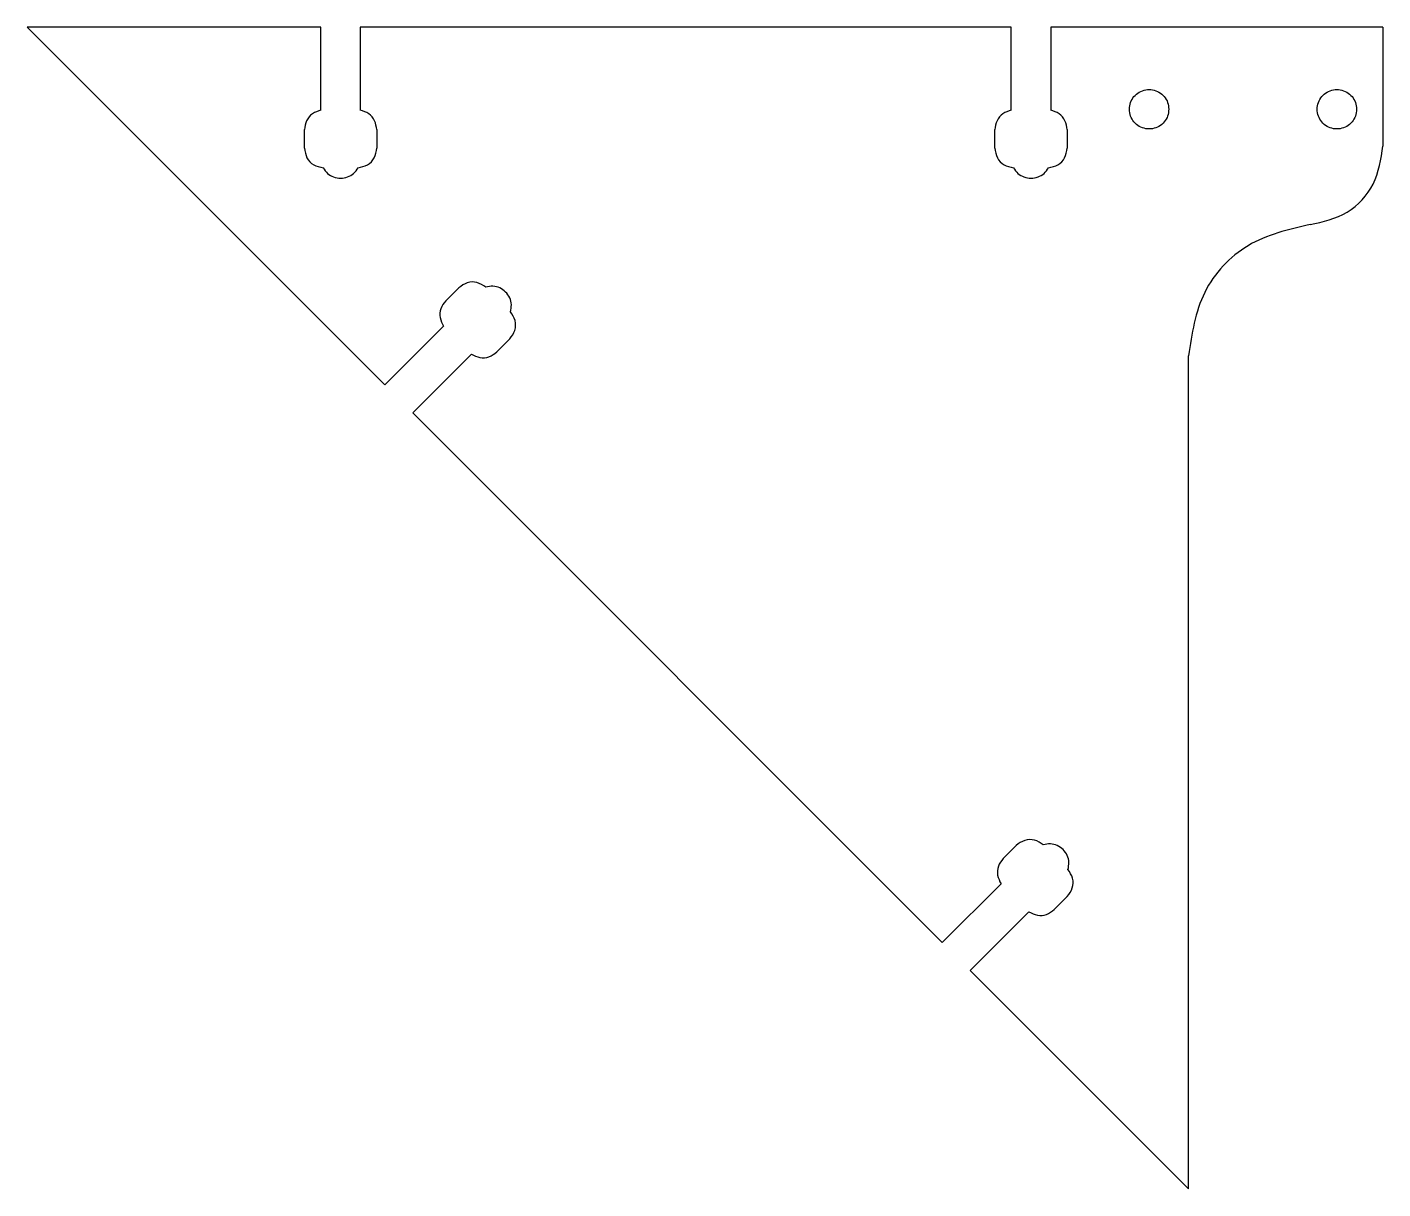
# Model space of a CAD drawing. Extents: x 0 to 103, y -88 to 0.
import ezdxf

# ---------------------------------------------------------------- set-up
doc = ezdxf.new("R2010")
doc.units = 0
doc.layers.get('0').update_dxf_attribs({"linetype": 'CONTINUOUS'})

msp = doc.modelspace()

# ---------------------------------------------------------------- linework, layer by layer
at = {"color": 7}
for p, q in [((0, 0), (27.223611, -27.223611)), ((22.358348, 0), (0, 0)), ((22.358348, -6.32098), (22.358348, 0)), ((25.358348, 0), (25.358348, -6.32098)), ((74.898348, 0), (25.358348, 0)), ((74.898348, -6.32098), (74.898348, 0)), ((77.898348, 0), (77.898348, -6.32098)), ((103.178348, 0), (77.898348, 0)), ((103.178348, 0), (103.178348, -9.045819)), ((86.888348, -6.25), (86.888348, -6.25)), ((101.178348, -6.25), (101.178348, -6.25)), ((21.108348, -9.2), (21.108348, -7.8)), ((26.608348, -7.8), (26.608348, -9.2)), ((73.648348, -9.2), (73.648348, -7.8)), ((79.148348, -7.8), (79.148348, -9.2)), ((31.855161, -20.824295), (32.84511, -19.834345)), ((27.223611, -27.223611), (31.693219, -22.754003)), ((36.734197, -23.723432), (35.744248, -24.713382)), ((33.814539, -24.875324), (29.344931, -29.344931)), ((88.388348, -88.388348), (88.388348, -25)), ((29.344931, -29.344931), (69.650018, -69.650018)), ((74.281567, -63.250702), (75.271517, -62.260752)), ((69.650018, -69.650018), (74.119626, -65.18041)), ((79.160604, -66.149839), (78.170655, -67.139789)), ((76.240946, -67.30173), (71.771338, -71.771338)), ((71.771338, -71.771338), (88.388348, -88.388348))]:
    msp.add_line(p, q, dxfattribs=at)
for points, knots in [([(86.888348, -6.25), (86.870492, -6.074571), (86.835036, -5.726226), (86.558987, -5.265817), (86.154682, -4.923498), (85.65396, -4.741936), (85.122621, -4.741936), (84.622597, -4.923498), (84.215503, -5.265817), (83.949818, -5.726226), (83.857391, -6.25), (83.949818, -6.773774), (84.215503, -7.234183), (84.622597, -7.576502), (85.122621, -7.758064), (85.65396, -7.758064), (86.154682, -7.576502), (86.558987, -7.234183), (86.835036, -6.773774), (86.870492, -6.425429), (86.888348, -6.25)], [0, 0, 0, 0, 0.523591, 1.039684, 1.563274, 2.086865, 2.602958, 3.126549, 3.65014, 4.166233, 4.689823, 5.213414, 5.729507, 6.253098, 6.776689, 7.292782, 7.816372, 8.339963, 8.856056, 9.379647, 9.379647, 9.379647, 9.379647]), ([(101.178348, -6.25), (101.160492, -6.074571), (101.125035, -5.726226), (100.848987, -5.265817), (100.444682, -4.923498), (99.94396, -4.741936), (99.412621, -4.741936), (98.912597, -4.923498), (98.505503, -5.265817), (98.239818, -5.726226), (98.147391, -6.25), (98.239818, -6.773774), (98.505503, -7.234183), (98.912597, -7.576502), (99.412621, -7.758064), (99.94396, -7.758064), (100.444682, -7.576502), (100.848987, -7.234183), (101.125035, -6.773774), (101.160492, -6.425429), (101.178348, -6.25)], [0, 0, 0, 0, 0.523591, 1.039684, 1.563274, 2.086865, 2.602958, 3.126549, 3.65014, 4.166233, 4.689823, 5.213414, 5.729507, 6.253098, 6.776689, 7.292782, 7.816372, 8.339963, 8.856056, 9.379647, 9.379647, 9.379647, 9.379647]), ([(22.358348, -6.32098), (22.132531, -6.392499), (21.686408, -6.533792), (21.206193, -7.101989), (21.14123, -7.565421), (21.108348, -7.8)], [0, 0, 0, 0, 0.701033, 1.384955, 2.085988, 2.085988, 2.085988, 2.085988]), ([(26.608348, -7.8), (26.575465, -7.565421), (26.510502, -7.101989), (26.030288, -6.533792), (25.584165, -6.392499), (25.358348, -6.32098)], [0, 0, 0, 0, 0.701033, 1.384955, 2.085988, 2.085988, 2.085988, 2.085988]), ([(74.898348, -6.32098), (74.67253, -6.392499), (74.226407, -6.533792), (73.746193, -7.101989), (73.68123, -7.565421), (73.648348, -7.8)], [0, 0, 0, 0, 0.701033, 1.384955, 2.085988, 2.085988, 2.085988, 2.085988]), ([(79.148348, -7.8), (79.115465, -7.565421), (79.050502, -7.101989), (78.570288, -6.533792), (78.124165, -6.392499), (77.898348, -6.32098)], [0, 0, 0, 0, 0.701033, 1.384955, 2.085988, 2.085988, 2.085988, 2.085988]), ([(21.108348, -9.2), (21.146908, -9.454079), (21.222949, -9.955121), (21.782467, -10.544417), (22.278896, -10.646314), (22.530637, -10.697986)], [0, 0, 0, 0, 0.75854, 1.495833, 2.254373, 2.254373, 2.254373, 2.254373]), ([(25.186058, -10.697986), (25.437799, -10.646314), (25.934229, -10.544417), (26.493746, -9.955122), (26.569787, -9.454079), (26.608348, -9.2)], [0, 0, 0, 0, 0.75854, 1.495833, 2.254373, 2.254373, 2.254373, 2.254373]), ([(73.648348, -9.2), (73.686908, -9.454079), (73.762949, -9.955121), (74.322467, -10.544417), (74.818896, -10.646314), (75.070637, -10.697986)], [0, 0, 0, 0, 0.75854, 1.495833, 2.254373, 2.254373, 2.254373, 2.254373]), ([(77.726059, -10.697986), (77.977799, -10.646314), (78.474229, -10.544417), (79.033746, -9.955121), (79.109787, -9.454079), (79.148348, -9.2)], [0, 0, 0, 0, 0.75854, 1.495833, 2.254373, 2.254373, 2.254373, 2.254373]), ([(97.632098, -15.028637), (98.618134, -14.804024), (100.563329, -14.36092), (102.734217, -12.019152), (103.028947, -10.046017), (103.178348, -9.045819)], [0, 0, 0, 0, 2.986705, 5.892002, 8.878707, 8.878707, 8.878707, 8.878707]), ([(22.530637, -10.697986), (22.632479, -10.850152), (22.834602, -11.15215), (23.316907, -11.432292), (23.858348, -11.534115), (24.399788, -11.432292), (24.882093, -11.15215), (25.084216, -10.850152), (25.186058, -10.697986)], [0, 0, 0, 0, 0.543215, 1.078097, 1.621312, 2.164527, 2.699409, 3.242624, 3.242624, 3.242624, 3.242624]), ([(75.070637, -10.697986), (75.172479, -10.850152), (75.374602, -11.15215), (75.856907, -11.432293), (76.398348, -11.534115), (76.939789, -11.432293), (77.422093, -11.15215), (77.624216, -10.850152), (77.726059, -10.697986)], [0, 0, 0, 0, 0.543215, 1.078097, 1.621312, 2.164527, 2.699409, 3.242624, 3.242624, 3.242624, 3.242624]), ([(97.632098, -15.028637), (95.988704, -15.402992), (92.746712, -16.141499), (89.128565, -20.044444), (88.637349, -23.333002), (88.388348, -25)], [0, 0, 0, 0, 4.977842, 9.820002, 14.797845, 14.797845, 14.797845, 14.797845]), ([(34.910056, -19.78082), (34.695511, -19.63935), (34.272431, -19.360373), (33.460097, -19.381429), (33.052038, -19.68195), (32.84511, -19.834345)], [0, 0, 0, 0, 0.75854, 1.495833, 2.254373, 2.254373, 2.254373, 2.254373]), ([(36.787723, -21.658486), (36.823307, -21.478875), (36.89393, -21.122408), (36.75098, -20.583276), (36.440122, -20.12842), (35.985266, -19.817563), (35.446135, -19.674613), (35.089667, -19.745235), (34.910056, -19.78082)], [0, 0, 0, 0, 0.543215, 1.078097, 1.621312, 2.164527, 2.699409, 3.242624, 3.242624, 3.242624, 3.242624]), ([(31.855161, -20.824295), (31.71254, -21.013418), (31.430779, -21.38705), (31.368566, -22.128389), (31.584114, -22.543755), (31.693219, -22.754003)], [0, 0, 0, 0, 0.701033, 1.384955, 2.085988, 2.085988, 2.085988, 2.085988]), ([(36.734197, -23.723432), (36.886592, -23.516505), (37.187113, -23.108445), (37.20817, -22.296112), (36.929193, -21.873031), (36.787723, -21.658486)], [0, 0, 0, 0, 0.75854, 1.495833, 2.254373, 2.254373, 2.254373, 2.254373]), ([(33.814539, -24.875324), (34.024788, -24.984429), (34.440154, -25.199976), (35.181493, -25.137763), (35.555124, -24.856003), (35.744248, -24.713382)], [0, 0, 0, 0, 0.701032, 1.384955, 2.085988, 2.085988, 2.085988, 2.085988]), ([(77.336463, -62.207227), (77.121918, -62.065757), (76.698837, -61.78678), (75.886504, -61.807836), (75.478445, -62.108357), (75.271517, -62.260752)], [0, 0, 0, 0, 0.75854, 1.495833, 2.254373, 2.254373, 2.254373, 2.254373]), ([(79.21413, -64.084893), (79.249714, -63.905282), (79.320336, -63.548815), (79.177386, -63.009683), (78.866529, -62.554827), (78.411673, -62.24397), (77.872542, -62.10102), (77.516074, -62.171643), (77.336463, -62.207227)], [0, 0, 0, 0, 0.543215, 1.078097, 1.621312, 2.164527, 2.699409, 3.242624, 3.242624, 3.242624, 3.242624]), ([(74.281567, -63.250702), (74.138947, -63.439825), (73.857186, -63.813457), (73.794973, -64.554796), (74.01052, -64.970162), (74.119626, -65.18041)], [0, 0, 0, 0, 0.701033, 1.384955, 2.085988, 2.085988, 2.085988, 2.085988]), ([(79.160604, -66.149839), (79.312999, -65.942912), (79.61352, -65.534852), (79.634577, -64.722519), (79.3556, -64.299438), (79.21413, -64.084893)], [0, 0, 0, 0, 0.75854, 1.495833, 2.254373, 2.254373, 2.254373, 2.254373]), ([(76.240946, -67.30173), (76.451195, -67.410836), (76.86656, -67.626383), (77.6079, -67.56417), (77.981531, -67.282409), (78.170655, -67.139789)], [0, 0, 0, 0, 0.701033, 1.384955, 2.085988, 2.085988, 2.085988, 2.085988])]:
    msp.add_open_spline(points, degree=3, knots=knots, dxfattribs=at)

doc.saveas('drawing.dxf')
